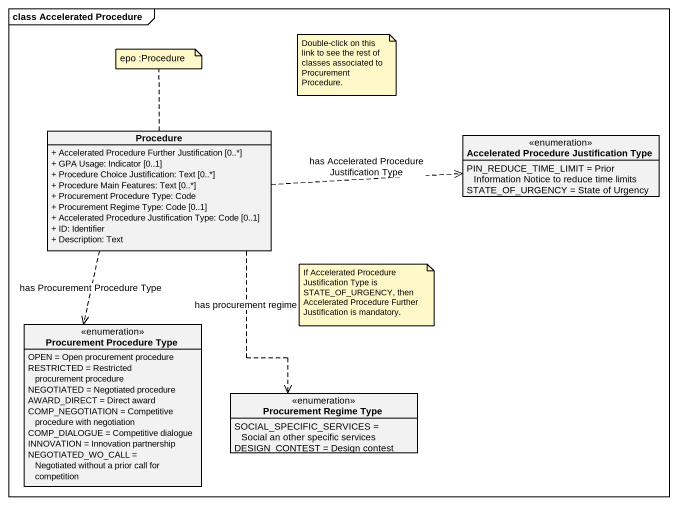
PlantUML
@startuml
mainframe class Accelerated Procedure
hide circle
hide empty members
skinparam classAttributeIconSize 0
class Procedure {
  + Accelerated Procedure Further Justification [0..*]
  + GPA Usage: Indicator [0..1]
  + Procedure Choice Justification: Text [0..*]
  + Procedure Main Features: Text [0..*]
  + Procurement Procedure Type: Code
  + Procurement Regime Type: Code [0..1]
  + Accelerated Procedure Justification Type: Code [0..1]
  + ID: Identifier
  + Description: Text
}
enum "Accelerated Procedure Justification Type" as Accelerated_Procedure {
  PIN_REDUCE_TIME_LIMIT = Prior Information Notice to reduce time limits
  STATE_OF_URGENCY = State of Urgency
}
enum "Procurement Procedure Type" as Procurement_Procedure_Type {
  OPEN = Open procurement procedure
  RESTRICTED = Restricted procurement procedure
  NEGOTIATED = Negotiated procedure
  AWARD_DIRECT = Direct award
  COMP_NEGOTIATION = Competitive procedure with negotiation
  COMP_DIALOGUE = Competitive dialogue
  INNOVATION = Innovation partnership
  NEGOTIATED_WO_CALL = Negotiated without a prior call for competition
}
enum "Procurement Regime Type" as Procurement_Regime_Type {
  SOCIAL_SPECIFIC_SERVICES = Social an other specific services
  DESIGN_CONTEST = Design contest
}
Procedure .right.> Accelerated_Procedure : has Accelerated Procedure Justification Type
Procedure ..> Procurement_Procedure_Type : has Procurement Procedure Type
Procedure ..> Procurement_Regime_Type : has procurement regime
note top of Procedure : epo :Procedure
note as N2
  Double-click on this link to see the rest of classes associated to Procurement Procedure.
end note
note as N3
  If Accelerated Procedure Justification Type is STATE_OF_URGENCY, then Accelerated Procedure Further Justification is mandatory.
end note
@enduml
